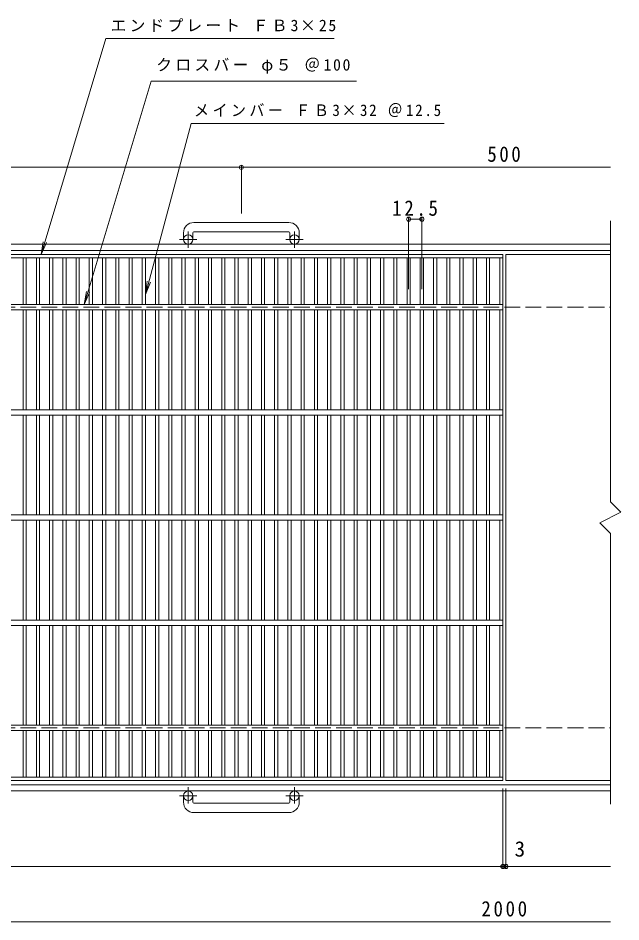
# Model space of a CAD drawing. Units: millimetres, scale not verified. Extents: x -902 to 869, y -687 to 662.
# Drawn here: x -328 to 245, y -197 to 662 of the extents above; entities that cross this region are included whole.
import ezdxf
from ezdxf.enums import TextEntityAlignment as Align

# ---------------------------------------------------------------- set-up
doc = ezdxf.new("R2010")
doc.units = ezdxf.units.MM
doc.header["$LTSCALE"] = 5
doc.header["$PDMODE"] = 32
doc.header["$PDSIZE"] = 4
doc.linetypes.add('CHAIN1', pattern=[8, 5, -1, 1, -1])
doc.linetypes.add('DASHED3', pattern=[4, 3, -1])
for name, color, linetype, lineweight in [('A-1_ピット', 2, 'Continuous', 9), ('A-2_蓋', 3, 'Continuous', 9), ('A-4_寸法', 7, 'Continuous', 9)]:
    doc.layers.add(name, color=color, linetype=linetype, lineweight=lineweight)
doc.styles.add('ＭＳ ゴシック', font='')
doc.styles.get('ＭＳ ゴシック').set_extended_font_data('MS Gothic')

msp = doc.modelspace()

# ---------------------------------------------------------------- linework, layer by layer
at = {"layer": 'A-1_ピット'}
for p, q in [((-70.787, 468.104), (-160.787, 468.104)), ((234.92, 469.67), (234.92, 202.504)), ((-170.787, 458.104), (-170.787, 452.004)), ((-161.788, 458.104), (-161.788, 452.004)), ((-160.788, 459.104), (-70.787, 459.104)), ((-69.787, 458.104), (-69.787, 452.004)), ((-60.788, 458.104), (-60.788, 452.004)), ((-865.787, 447.504), (234.92, 447.504)), ((-865.787, 441.504), (234.92, 441.504)), ((234.92, 172.504), (234.92, -84.901)), ((234.92, -66.496), (-865.787, -66.496)), ((234.92, -72.496), (-865.787, -72.496)), ((-170.787, -83.096), (-170.787, -76.996)), ((-161.788, -83.096), (-161.788, -76.996)), ((-69.787, -83.096), (-69.787, -76.996)), ((-60.788, -83.096), (-60.788, -76.996)), ((-160.788, -84.096), (-70.787, -84.096)), ((-70.787, -93.096), (-160.787, -93.096))]:
    msp.add_line(p, q, dxfattribs=at)
at = {"layer": 'A-1_ピット', "linetype": 'CHAIN1'}
for p, q in [((-166.287, 443.897), (-166.287, 459.494)), ((-65.288, 443.897), (-65.288, 459.494)), ((-158.125, 452.004), (-174.532, 452.004)), ((-57.124, 452.004), (-73.532, 452.004)), ((-158.125, -76.996), (-174.532, -76.996)), ((-166.287, -68.889), (-166.287, -84.487)), ((-57.124, -76.996), (-73.532, -76.996)), ((-65.288, -68.889), (-65.288, -84.487))]:
    msp.add_line(p, q, dxfattribs=at)
at = {"layer": 'A-1_ピット', "linetype": 'DASHED3'}
for p, q in [((-865.787, 387.504), (234.92, 387.504)), ((-865.787, -12.497), (234.92, -12.497))]:
    msp.add_line(p, q, dxfattribs=at)
at = {"layer": 'A-1_ピット'}
msp.add_lwpolyline([(234.92, 202.504), (244.92, 192.504), (224.92, 182.504), (234.92, 172.504)], dxfattribs=at)
for centre in [(-166.287, 452.004), (-65.288, 452.004), (-166.287, -76.996), (-65.288, -76.996)]:
    msp.add_circle(centre, 4.5, dxfattribs=at)
for centre, radius, start, end in [((-160.787, 458.104), 10, 90, 180), ((-70.787, 458.104), 10, 0, 90), ((-160.788, 458.104), 1, 90, 180), ((-70.787, 458.104), 1, 0, 90), ((-160.787, -83.096), 10, 180, 270), ((-160.788, -83.096), 1, 180, 270), ((-70.787, -83.096), 10, 270, 0), ((-70.787, -83.096), 1, 270, 0)]:
    msp.add_arc(centre, radius, start, end, dxfattribs=at)
at = {"layer": 'A-2_蓋'}
for p, q in [((-864.287, 437.504), (132.713, 437.504)), ((-864.287, 434.504), (132.713, 434.504)), ((-323.159, 390.003), (-323.159, 434.503)), ((-320.159, 390.003), (-320.159, 434.503)), ((-310.579, 390.003), (-310.579, 434.503)), ((-307.578, 390.003), (-307.578, 434.503)), ((-297.998, 390.003), (-297.998, 434.503)), ((-294.998, 390.003), (-294.998, 434.503)), ((-285.418, 390.003), (-285.418, 434.503)), ((-282.417, 390.003), (-282.417, 434.503)), ((-272.837, 390.003), (-272.837, 434.503)), ((-269.837, 390.003), (-269.837, 434.503)), ((-260.256, 390.003), (-260.256, 434.503)), ((-257.256, 390.003), (-257.256, 434.503)), ((-247.676, 390.003), (-247.676, 434.503)), ((-244.675, 390.003), (-244.675, 434.503)), ((-235.095, 390.003), (-235.095, 434.503)), ((-232.095, 390.003), (-232.095, 434.503)), ((-222.515, 390.003), (-222.515, 434.503)), ((-219.514, 390.003), (-219.514, 434.503)), ((-209.934, 390.003), (-209.934, 434.503)), ((-206.934, 390.003), (-206.934, 434.503)), ((-197.354, 390.003), (-197.354, 434.503)), ((-194.353, 390.003), (-194.353, 434.503)), ((-184.773, 390.003), (-184.773, 434.503)), ((-181.772, 390.003), (-181.772, 434.503)), ((-172.192, 390.003), (-172.192, 434.503)), ((-169.192, 390.003), (-169.192, 434.503)), ((-159.612, 390.003), (-159.612, 434.503)), ((-156.611, 390.003), (-156.611, 434.503)), ((-147.031, 390.003), (-147.031, 434.503)), ((-144.031, 390.003), (-144.031, 434.503)), ((-134.451, 390.003), (-134.451, 434.503)), ((-131.45, 390.003), (-131.45, 434.503)), ((-121.87, 390.003), (-121.87, 434.503)), ((-118.87, 390.003), (-118.87, 434.503)), ((-109.289, 390.003), (-109.289, 434.503)), ((-106.289, 390.003), (-106.289, 434.503)), ((-96.709, 390.003), (-96.709, 434.503)), ((-93.708, 390.003), (-93.708, 434.503)), ((-84.128, 390.003), (-84.128, 434.503)), ((-81.128, 390.003), (-81.128, 434.503)), ((-71.548, 390.003), (-71.548, 434.503)), ((-68.547, 390.003), (-68.547, 434.503)), ((-58.967, 390.003), (-58.967, 434.503)), ((-55.967, 390.003), (-55.967, 434.503)), ((-46.387, 390.003), (-46.387, 434.503)), ((-43.386, 390.003), (-43.386, 434.503)), ((-33.806, 390.003), (-33.806, 434.503)), ((-30.805, 390.003), (-30.805, 434.503)), ((-21.225, 390.003), (-21.225, 434.503)), ((-18.225, 390.003), (-18.225, 434.503)), ((-8.645, 390.003), (-8.645, 434.503)), ((-5.644, 390.003), (-5.644, 434.503)), ((3.936, 390.003), (3.936, 434.503)), ((6.936, 390.003), (6.936, 434.503)), ((16.516, 390.003), (16.516, 434.503)), ((19.517, 390.003), (19.517, 434.503)), ((29.097, 390.003), (29.097, 434.503)), ((32.097, 390.003), (32.097, 434.503)), ((41.678, 390.003), (41.678, 434.503)), ((44.678, 390.003), (44.678, 434.503)), ((54.258, 390.003), (54.258, 434.503)), ((57.259, 390.003), (57.259, 434.503)), ((66.839, 390.003), (66.839, 434.503)), ((69.839, 390.003), (69.839, 434.503)), ((79.419, 390.003), (79.419, 434.503)), ((82.42, 390.003), (82.42, 434.503)), ((92, 390.003), (92, 434.503)), ((95, 390.003), (95, 434.503)), ((104.58, 390.003), (104.58, 434.503)), ((107.581, 390.003), (107.581, 434.503)), ((117.161, 390.003), (117.161, 434.503)), ((120.162, 390.003), (120.162, 434.503)), ((129.714, 390.003), (129.714, 434.503)), ((132.713, 437.504), (132.713, -62.496)), ((135.713, 437.504), (135.713, -62.496)), ((135.713, 437.504), (234.92, 437.504)), ((-864.287, 390.003), (132.713, 390.003)), ((-864.287, 385.003), (132.713, 385.003)), ((-323.159, 290.004), (-323.159, 385.003)), ((-320.159, 290.004), (-320.159, 385.003)), ((-310.579, 290.004), (-310.579, 385.003)), ((-307.578, 290.004), (-307.578, 385.003)), ((-297.998, 290.004), (-297.998, 385.003)), ((-294.998, 290.004), (-294.998, 385.003)), ((-285.418, 290.004), (-285.418, 385.003)), ((-282.417, 290.004), (-282.417, 385.003)), ((-272.837, 290.004), (-272.837, 385.003)), ((-269.837, 290.004), (-269.837, 385.003)), ((-260.256, 290.004), (-260.256, 385.003)), ((-257.256, 290.004), (-257.256, 385.003)), ((-247.676, 290.004), (-247.676, 385.003)), ((-244.675, 290.004), (-244.675, 385.003)), ((-235.095, 290.004), (-235.095, 385.003)), ((-232.095, 290.004), (-232.095, 385.003)), ((-222.515, 290.004), (-222.515, 385.003)), ((-219.514, 290.004), (-219.514, 385.003)), ((-209.934, 290.004), (-209.934, 385.003)), ((-206.934, 290.004), (-206.934, 385.003)), ((-197.354, 290.004), (-197.354, 385.003)), ((-194.353, 290.004), (-194.353, 385.003)), ((-184.773, 290.004), (-184.773, 385.003)), ((-181.772, 290.004), (-181.772, 385.003)), ((-172.192, 290.004), (-172.192, 385.003)), ((-169.192, 290.004), (-169.192, 385.003)), ((-159.612, 290.004), (-159.612, 385.003)), ((-156.611, 290.004), (-156.611, 385.003)), ((-147.031, 290.004), (-147.031, 385.003)), ((-144.031, 290.004), (-144.031, 385.003)), ((-134.451, 290.004), (-134.451, 385.003)), ((-131.45, 290.004), (-131.45, 385.003)), ((-121.87, 290.004), (-121.87, 385.003)), ((-118.87, 290.004), (-118.87, 385.003)), ((-109.289, 290.004), (-109.289, 385.003)), ((-106.289, 290.004), (-106.289, 385.003)), ((-96.709, 290.004), (-96.709, 385.003)), ((-93.708, 290.004), (-93.708, 385.003)), ((-84.128, 290.004), (-84.128, 385.003)), ((-81.128, 290.004), (-81.128, 385.003)), ((-71.548, 290.004), (-71.548, 385.003)), ((-68.547, 290.004), (-68.547, 385.003)), ((-58.967, 290.004), (-58.967, 385.003)), ((-55.967, 290.004), (-55.967, 385.003)), ((-46.387, 290.004), (-46.387, 385.003)), ((-43.386, 290.004), (-43.386, 385.003)), ((-33.806, 290.004), (-33.806, 385.003)), ((-30.805, 290.004), (-30.805, 385.003)), ((-21.225, 290.004), (-21.225, 385.003)), ((-18.225, 290.004), (-18.225, 385.003)), ((-8.645, 290.004), (-8.645, 385.003)), ((-5.644, 290.004), (-5.644, 385.003)), ((3.936, 290.004), (3.936, 385.003)), ((6.936, 290.004), (6.936, 385.003)), ((16.516, 290.004), (16.516, 385.003)), ((19.517, 290.004), (19.517, 385.003)), ((29.097, 290.004), (29.097, 385.003)), ((32.097, 290.004), (32.097, 385.003)), ((41.678, 290.004), (41.678, 385.003)), ((44.678, 290.004), (44.678, 385.003)), ((54.258, 290.004), (54.258, 385.003)), ((57.259, 290.004), (57.259, 385.003)), ((66.839, 290.004), (66.839, 385.003)), ((69.839, 290.004), (69.839, 385.003)), ((79.419, 290.004), (79.419, 385.003)), ((82.42, 290.004), (82.42, 385.003)), ((92, 290.004), (92, 385.003)), ((95, 290.004), (95, 385.003)), ((104.58, 290.004), (104.58, 385.003)), ((107.581, 290.004), (107.581, 385.003)), ((117.161, 290.004), (117.161, 385.003)), ((120.162, 290.004), (120.162, 385.003)), ((129.714, 290.004), (129.714, 385.003)), ((-864.287, 290.004), (132.713, 290.004)), ((-864.287, 285.004), (132.713, 285.004)), ((-323.159, 190.004), (-323.159, 285.004)), ((-320.159, 190.004), (-320.159, 285.004)), ((-310.579, 190.004), (-310.579, 285.004)), ((-307.578, 190.004), (-307.578, 285.004)), ((-297.998, 190.004), (-297.998, 285.004)), ((-294.998, 190.004), (-294.998, 285.004)), ((-285.418, 190.004), (-285.418, 285.004)), ((-282.417, 190.004), (-282.417, 285.004)), ((-272.837, 190.004), (-272.837, 285.004)), ((-269.837, 190.004), (-269.837, 285.004)), ((-260.256, 190.004), (-260.256, 285.004)), ((-257.256, 190.004), (-257.256, 285.004)), ((-247.676, 190.004), (-247.676, 285.004)), ((-244.675, 190.004), (-244.675, 285.004)), ((-235.095, 190.004), (-235.095, 285.004)), ((-232.095, 190.004), (-232.095, 285.004)), ((-222.515, 190.004), (-222.515, 285.004)), ((-219.514, 190.004), (-219.514, 285.004)), ((-209.934, 190.004), (-209.934, 285.004)), ((-206.934, 190.004), (-206.934, 285.004)), ((-197.354, 190.004), (-197.354, 285.004)), ((-194.353, 190.004), (-194.353, 285.004)), ((-184.773, 190.004), (-184.773, 285.004)), ((-181.772, 190.004), (-181.772, 285.004)), ((-172.192, 190.004), (-172.192, 285.004)), ((-169.192, 190.004), (-169.192, 285.004)), ((-159.612, 190.004), (-159.612, 285.004)), ((-156.611, 190.004), (-156.611, 285.004)), ((-147.031, 190.004), (-147.031, 285.004)), ((-144.031, 190.004), (-144.031, 285.004)), ((-134.451, 190.004), (-134.451, 285.004)), ((-131.45, 190.004), (-131.45, 285.004)), ((-121.87, 190.004), (-121.87, 285.004)), ((-118.87, 190.004), (-118.87, 285.004)), ((-109.289, 190.004), (-109.289, 285.004)), ((-106.289, 190.004), (-106.289, 285.004)), ((-96.709, 190.004), (-96.709, 285.004)), ((-93.708, 190.004), (-93.708, 285.004)), ((-84.128, 190.004), (-84.128, 285.004)), ((-81.128, 190.004), (-81.128, 285.004)), ((-71.548, 190.004), (-71.548, 285.004)), ((-68.547, 190.004), (-68.547, 285.004)), ((-58.967, 190.004), (-58.967, 285.004)), ((-55.967, 190.004), (-55.967, 285.004)), ((-46.387, 190.004), (-46.387, 285.004)), ((-43.386, 190.004), (-43.386, 285.004)), ((-33.806, 190.004), (-33.806, 285.004)), ((-30.805, 190.004), (-30.805, 285.004)), ((-21.225, 190.004), (-21.225, 285.004)), ((-18.225, 190.004), (-18.225, 285.004)), ((-8.645, 190.004), (-8.645, 285.004)), ((-5.644, 190.004), (-5.644, 285.004)), ((3.936, 190.004), (3.936, 285.004)), ((6.936, 190.004), (6.936, 285.004)), ((16.516, 190.004), (16.516, 285.004)), ((19.517, 190.004), (19.517, 285.004)), ((29.097, 190.004), (29.097, 285.004)), ((32.097, 190.004), (32.097, 285.004)), ((41.678, 190.004), (41.678, 285.004)), ((44.678, 190.004), (44.678, 285.004)), ((54.258, 190.004), (54.258, 285.004)), ((57.259, 190.004), (57.259, 285.004)), ((66.839, 190.004), (66.839, 285.004)), ((69.839, 190.004), (69.839, 285.004)), ((79.419, 190.004), (79.419, 285.004)), ((82.42, 190.004), (82.42, 285.004)), ((92, 190.004), (92, 285.004)), ((95, 190.004), (95, 285.004)), ((104.58, 190.004), (104.58, 285.004)), ((107.581, 190.004), (107.581, 285.004)), ((117.161, 190.004), (117.161, 285.004)), ((120.162, 190.004), (120.162, 285.004)), ((129.714, 190.004), (129.714, 285.004)), ((-864.287, 190.004), (132.713, 190.004)), ((-864.287, 185.004), (132.713, 185.004)), ((-323.159, 90.004), (-323.159, 185.004)), ((-320.159, 90.004), (-320.159, 185.004)), ((-310.579, 90.004), (-310.579, 185.004)), ((-307.578, 90.004), (-307.578, 185.004)), ((-297.998, 90.004), (-297.998, 185.004)), ((-294.998, 90.004), (-294.998, 185.004)), ((-285.418, 90.004), (-285.418, 185.004)), ((-282.417, 90.004), (-282.417, 185.004)), ((-272.837, 90.004), (-272.837, 185.004)), ((-269.837, 90.004), (-269.837, 185.004)), ((-260.256, 90.004), (-260.256, 185.004)), ((-257.256, 90.004), (-257.256, 185.004)), ((-247.676, 90.004), (-247.676, 185.004)), ((-244.675, 90.004), (-244.675, 185.004)), ((-235.095, 90.004), (-235.095, 185.004)), ((-232.095, 90.004), (-232.095, 185.004)), ((-222.515, 90.004), (-222.515, 185.004)), ((-219.514, 90.004), (-219.514, 185.004)), ((-209.934, 90.004), (-209.934, 185.004)), ((-206.934, 90.004), (-206.934, 185.004)), ((-197.354, 90.004), (-197.354, 185.004)), ((-194.353, 90.004), (-194.353, 185.004)), ((-184.773, 90.004), (-184.773, 185.004)), ((-181.772, 90.004), (-181.772, 185.004)), ((-172.192, 90.004), (-172.192, 185.004)), ((-169.192, 90.004), (-169.192, 185.004)), ((-159.612, 90.004), (-159.612, 185.004)), ((-156.611, 90.004), (-156.611, 185.004)), ((-147.031, 90.004), (-147.031, 185.004)), ((-144.031, 90.004), (-144.031, 185.004)), ((-134.451, 90.004), (-134.451, 185.004)), ((-131.45, 90.004), (-131.45, 185.004)), ((-121.87, 90.004), (-121.87, 185.004)), ((-118.87, 90.004), (-118.87, 185.004)), ((-109.289, 90.004), (-109.289, 185.004)), ((-106.289, 90.004), (-106.289, 185.004)), ((-96.709, 90.004), (-96.709, 185.004)), ((-93.708, 90.004), (-93.708, 185.004)), ((-84.128, 90.004), (-84.128, 185.004)), ((-81.128, 90.004), (-81.128, 185.004)), ((-71.548, 90.004), (-71.548, 185.004)), ((-68.547, 90.004), (-68.547, 185.004)), ((-58.967, 90.004), (-58.967, 185.004)), ((-55.967, 90.004), (-55.967, 185.004)), ((-46.387, 90.004), (-46.387, 185.004)), ((-43.386, 90.004), (-43.386, 185.004)), ((-33.806, 90.004), (-33.806, 185.004)), ((-30.805, 90.004), (-30.805, 185.004)), ((-21.225, 90.004), (-21.225, 185.004)), ((-18.225, 90.004), (-18.225, 185.004)), ((-8.645, 90.004), (-8.645, 185.004)), ((-5.644, 90.004), (-5.644, 185.004)), ((3.936, 90.004), (3.936, 185.004)), ((6.936, 90.004), (6.936, 185.004)), ((16.516, 90.004), (16.516, 185.004)), ((19.517, 90.004), (19.517, 185.004)), ((29.097, 90.004), (29.097, 185.004)), ((32.097, 90.004), (32.097, 185.004)), ((41.678, 90.004), (41.678, 185.004)), ((44.678, 90.004), (44.678, 185.004)), ((54.258, 90.004), (54.258, 185.004)), ((57.259, 90.004), (57.259, 185.004)), ((66.839, 90.004), (66.839, 185.004)), ((69.839, 90.004), (69.839, 185.004)), ((79.419, 90.004), (79.419, 185.004)), ((82.42, 90.004), (82.42, 185.004)), ((92, 90.004), (92, 185.004)), ((95, 90.004), (95, 185.004)), ((104.58, 90.004), (104.58, 185.004)), ((107.581, 90.004), (107.581, 185.004)), ((117.161, 90.004), (117.161, 185.004)), ((120.162, 90.004), (120.162, 185.004)), ((129.714, 90.004), (129.714, 185.004)), ((-864.287, 90.004), (132.713, 90.004)), ((-864.287, 85.004), (132.713, 85.004)), ((-323.159, 85.004), (-323.159, -9.996)), ((-320.159, 85.004), (-320.159, -9.996)), ((-310.579, 85.004), (-310.579, -9.996)), ((-307.578, 85.004), (-307.578, -9.996)), ((-297.998, 85.004), (-297.998, -9.996)), ((-294.998, 85.004), (-294.998, -9.996)), ((-285.418, 85.004), (-285.418, -9.996)), ((-282.417, 85.004), (-282.417, -9.996)), ((-272.837, 85.004), (-272.837, -9.996)), ((-269.837, 85.004), (-269.837, -9.996)), ((-260.256, 85.004), (-260.256, -9.996)), ((-257.256, 85.004), (-257.256, -9.996)), ((-247.676, 85.004), (-247.676, -9.996)), ((-244.675, 85.004), (-244.675, -9.996)), ((-235.095, 85.004), (-235.095, -9.996)), ((-232.095, 85.004), (-232.095, -9.996)), ((-222.515, 85.004), (-222.515, -9.996)), ((-219.514, 85.004), (-219.514, -9.996)), ((-209.934, 85.004), (-209.934, -9.996)), ((-206.934, 85.004), (-206.934, -9.996)), ((-197.354, 85.004), (-197.354, -9.996)), ((-194.353, 85.004), (-194.353, -9.996)), ((-184.773, 85.004), (-184.773, -9.996)), ((-181.772, 85.004), (-181.772, -9.996)), ((-172.192, 85.004), (-172.192, -9.996)), ((-169.192, 85.004), (-169.192, -9.996)), ((-159.612, 85.004), (-159.612, -9.996)), ((-156.611, 85.004), (-156.611, -9.996)), ((-147.031, 85.004), (-147.031, -9.996)), ((-144.031, 85.004), (-144.031, -9.996)), ((-134.451, 85.004), (-134.451, -9.996)), ((-131.45, 85.004), (-131.45, -9.996)), ((-121.87, 85.004), (-121.87, -9.996)), ((-118.87, 85.004), (-118.87, -9.996)), ((-109.289, 85.004), (-109.289, -9.996)), ((-106.289, 85.004), (-106.289, -9.996)), ((-96.709, 85.004), (-96.709, -9.996)), ((-93.708, 85.004), (-93.708, -9.996)), ((-84.128, 85.004), (-84.128, -9.996)), ((-81.128, 85.004), (-81.128, -9.996)), ((-71.548, 85.004), (-71.548, -9.996)), ((-68.547, 85.004), (-68.547, -9.996)), ((-58.967, 85.004), (-58.967, -9.996)), ((-55.967, 85.004), (-55.967, -9.996)), ((-46.387, 85.004), (-46.387, -9.996)), ((-43.386, 85.004), (-43.386, -9.996)), ((-33.806, 85.004), (-33.806, -9.996)), ((-30.805, 85.004), (-30.805, -9.996)), ((-21.225, 85.004), (-21.225, -9.996)), ((-18.225, 85.004), (-18.225, -9.996)), ((-8.645, 85.004), (-8.645, -9.996)), ((-5.644, 85.004), (-5.644, -9.996)), ((3.936, 85.004), (3.936, -9.996)), ((6.936, 85.004), (6.936, -9.996)), ((16.516, 85.004), (16.516, -9.996)), ((19.517, 85.004), (19.517, -9.996)), ((29.097, 85.004), (29.097, -9.996)), ((32.097, 85.004), (32.097, -9.996)), ((41.678, 85.004), (41.678, -9.996)), ((44.678, 85.004), (44.678, -9.996)), ((54.258, 85.004), (54.258, -9.996)), ((57.259, 85.004), (57.259, -9.996)), ((66.839, 85.004), (66.839, -9.996)), ((69.839, 85.004), (69.839, -9.996)), ((79.419, 85.004), (79.419, -9.996)), ((82.42, 85.004), (82.42, -9.996)), ((92, 85.004), (92, -9.996)), ((95, 85.004), (95, -9.996)), ((104.58, 85.004), (104.58, -9.996)), ((107.581, 85.004), (107.581, -9.996)), ((117.161, 85.004), (117.161, -9.996)), ((120.162, 85.004), (120.162, -9.996)), ((129.714, 85.004), (129.714, -9.996)), ((-864.287, -9.996), (132.713, -9.996)), ((-864.287, -14.996), (132.713, -14.996)), ((-323.159, -14.996), (-323.159, -59.496)), ((-320.159, -14.996), (-320.159, -59.496)), ((-310.579, -14.996), (-310.579, -59.496)), ((-307.578, -14.996), (-307.578, -59.496)), ((-297.998, -14.996), (-297.998, -59.496)), ((-294.998, -14.996), (-294.998, -59.496)), ((-285.418, -14.996), (-285.418, -59.496)), ((-282.417, -14.996), (-282.417, -59.496)), ((-272.837, -14.996), (-272.837, -59.496)), ((-269.837, -14.996), (-269.837, -59.496)), ((-260.256, -14.996), (-260.256, -59.496)), ((-257.256, -14.996), (-257.256, -59.496)), ((-247.676, -14.996), (-247.676, -59.496)), ((-244.675, -14.996), (-244.675, -59.496)), ((-235.095, -14.996), (-235.095, -59.496)), ((-232.095, -14.996), (-232.095, -59.496)), ((-222.515, -14.996), (-222.515, -59.496)), ((-219.514, -14.996), (-219.514, -59.496)), ((-209.934, -14.996), (-209.934, -59.496)), ((-206.934, -14.996), (-206.934, -59.496)), ((-197.354, -14.996), (-197.354, -59.496)), ((-194.353, -14.996), (-194.353, -59.496)), ((-184.773, -14.996), (-184.773, -59.496)), ((-181.772, -14.996), (-181.772, -59.496)), ((-172.192, -14.996), (-172.192, -59.496)), ((-169.192, -14.996), (-169.192, -59.496)), ((-159.612, -14.996), (-159.612, -59.496)), ((-156.611, -14.996), (-156.611, -59.496)), ((-147.031, -14.996), (-147.031, -59.496)), ((-144.031, -14.996), (-144.031, -59.496)), ((-134.451, -14.996), (-134.451, -59.496)), ((-131.45, -14.996), (-131.45, -59.496)), ((-121.87, -14.996), (-121.87, -59.496)), ((-118.87, -14.996), (-118.87, -59.496)), ((-109.289, -14.996), (-109.289, -59.496)), ((-106.289, -14.996), (-106.289, -59.496)), ((-96.709, -14.996), (-96.709, -59.496)), ((-93.708, -14.996), (-93.708, -59.496)), ((-84.128, -14.996), (-84.128, -59.496)), ((-81.128, -14.996), (-81.128, -59.496)), ((-71.548, -14.996), (-71.548, -59.496)), ((-68.547, -14.996), (-68.547, -59.496)), ((-58.967, -14.996), (-58.967, -59.496)), ((-55.967, -14.996), (-55.967, -59.496)), ((-46.387, -14.996), (-46.387, -59.496)), ((-43.386, -14.996), (-43.386, -59.496)), ((-33.806, -14.996), (-33.806, -59.496)), ((-30.805, -14.996), (-30.805, -59.496)), ((-21.225, -14.996), (-21.225, -59.496)), ((-18.225, -14.996), (-18.225, -59.496)), ((-8.645, -14.996), (-8.645, -59.496)), ((-5.644, -14.996), (-5.644, -59.496)), ((3.936, -14.996), (3.936, -59.496)), ((6.936, -14.996), (6.936, -59.496)), ((16.516, -14.996), (16.516, -59.496)), ((19.517, -14.996), (19.517, -59.496)), ((29.097, -14.996), (29.097, -59.496)), ((32.097, -14.996), (32.097, -59.496)), ((41.678, -14.996), (41.678, -59.496)), ((44.678, -14.996), (44.678, -59.496)), ((54.258, -14.996), (54.258, -59.496)), ((57.259, -14.996), (57.259, -59.496)), ((66.839, -14.996), (66.839, -59.496)), ((69.839, -14.996), (69.839, -59.496)), ((79.419, -14.996), (79.419, -59.496)), ((82.42, -14.996), (82.42, -59.496)), ((92, -14.996), (92, -59.496)), ((95, -14.996), (95, -59.496)), ((104.58, -14.996), (104.58, -59.496)), ((107.581, -14.996), (107.581, -59.496)), ((117.161, -14.996), (117.161, -59.496)), ((120.162, -14.996), (120.162, -59.496)), ((129.714, -14.996), (129.714, -59.496)), ((132.713, -59.496), (-864.287, -59.496)), ((132.713, -62.496), (-864.287, -62.496)), ((135.713, -62.496), (234.92, -62.496))]:
    msp.add_line(p, q, dxfattribs=at)
at = {"layer": 'A-4_寸法'}
for p, q in [((-306.042, 437.504), (-244.437, 643.198)), ((-244.437, 643.198), (-27.582, 643.198)), ((-865.787, 520.577), (234.92, 520.577)), ((-115.787, 476.597), (-115.787, 522.077)), ((43.178, 404.674), (43.178, 472.736)), ((55.758, 404.674), (55.758, 472.736)), ((43.178, 471.236), (55.758, 471.236)), ((-306.042, 437.504), (-304.049, 449.844)), ((-306.042, 437.504), (-300.923, 448.908)), ((-206.934, 399.753), (-205.302, 412.146)), ((-206.934, 399.753), (-202.15, 411.302)), ((-265.046, 390.003), (-263.054, 402.343)), ((-265.046, 390.003), (-259.928, 401.407)), ((132.713, -69.996), (132.713, -145.788)), ((135.713, -69.996), (135.713, -145.788)), ((-902.115, -144.288), (234.92, -144.288)), ((-865.787, -196.99), (234.92, -196.99))]:
    msp.add_line(p, q, dxfattribs=at)
for points in [[(-265.046, 390.003), (-201.451, 602.347), (-6.464, 602.347)], [(-206.934, 399.753), (-163.367, 562.347), (76.83, 562.347)]]:
    msp.add_lwpolyline(points, dxfattribs=at)
for p in [(-115.787, 520.577), (43.178, 471.236), (55.758, 471.236), (132.713, -144.288), (135.713, -144.288)]:
    msp.add_point(p, dxfattribs=at)

# ---------------------------------------------------------------- texts
at = {"layer": 'A-4_寸法', "color": 2, "style": 'ＭＳ ゴシック'}
msp.add_text('3', height=14.66, dxfattribs=at).set_placement((143.895, -139.288), align=Align.BOTTOM_LEFT)
at = {"layer": 'A-4_寸法', "char_height": 11, "attachment_point": 7, "style": 'ＭＳ ゴシック'}
for s, insert in [('\\T1.2;エンドプレート\\~ＦＢ3×25', (-240.015, 649.347)), ('\\T1.21;クロスバー\\~φ５\\~＠100', (-196.684, 609.543)), ('\\T1.23;\\W0.95;メインバー\\~ＦＢ3×32\\~＠12.5', (-160.761, 568.298))]:
    msp.add_mtext(s, dxfattribs=dict(at, insert=insert))
at = {"layer": 'A-4_寸法', "color": 2, "char_height": 14.66, "attachment_point": 7, "style": 'ＭＳ ゴシック'}
for s, insert in [('\\T1.27;\\W0.9;500', (117.963, 525.577)), ('\\T1.28;\\W0.9;12.5', (27.593, 474.236)), ('\\T1.28;\\W0.9;2000', (112.338, -191.99))]:
    msp.add_mtext(s, dxfattribs=dict(at, insert=insert))

doc.saveas('drawing.dxf')
